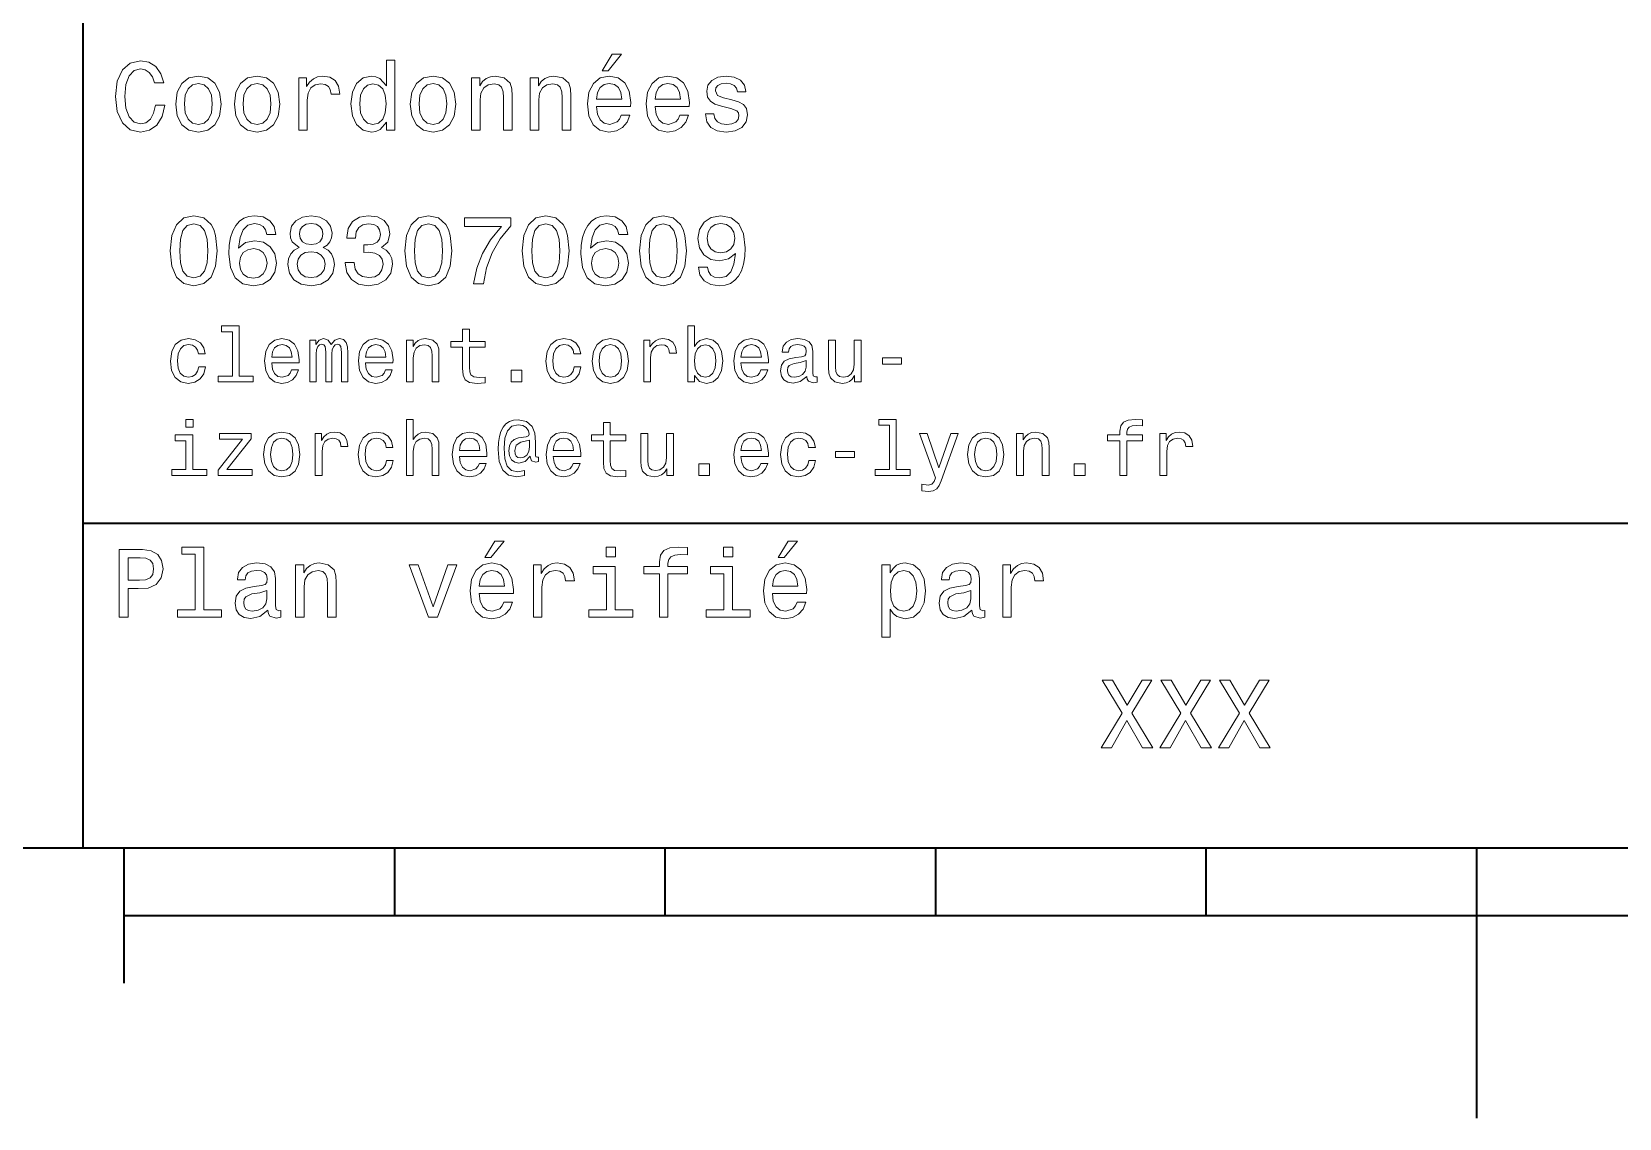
# Model space of a CAD drawing. Extents: x 0 to 297, y 0 to 210.
# Drawn here: x 95.1 to 153.8, y 0 to 40.2 of the extents above; entities that cross this region are included whole.
import ezdxf

# ---------------------------------------------------------------- set-up
doc = ezdxf.new("R2010")
doc.units = 0

msp = doc.modelspace()

# ---------------------------------------------------------------- linework, layer by layer
at = {"color": 7, "lineweight": 35}
for p, q in [((97, 10), (97, 70)), ((97, 22), (162, 22)), ((10, 10), (287, 10)), ((97, 10), (287, 10)), ((98.5, 7.5), (198.5, 7.5))]:
    msp.add_line(p, q, dxfattribs=at)
at = {"color": 7, "lineweight": 35, "ltscale": 0.125}
msp.add_line((98.5, 10), (98.5, 5), dxfattribs=at)
at = {"color": 7, "lineweight": 35, "ltscale": 0.0625}
for p, q in [((108.5, 10), (108.5, 7.5)), ((118.5, 10), (118.5, 7.5)), ((128.5, 10), (128.5, 7.5)), ((138.5, 10), (138.5, 7.5))]:
    msp.add_line(p, q, dxfattribs=at)
at = {"color": 7, "lineweight": 35, "ltscale": 0.25}
msp.add_line((148.5, 10), (148.5, 0), dxfattribs=at)
at = {"color": 7, "lineweight": 13}
for points in [[(116.184441, 38.728386), (116.396973, 38.728386), (116.897697, 39.340778), (116.54467, 39.340778)], [(99.66787, 37.460373), (99.595818, 37.15778), (99.476944, 36.941643), (99.311241, 36.808357), (99.116714, 36.765129), (98.882568, 36.829971), (98.698845, 37.024494), (98.57637, 37.341499), (98.536743, 37.780979), (98.57637, 38.216858), (98.695244, 38.537464), (98.87896, 38.731987), (99.116714, 38.80043), (99.289627, 38.764408), (99.437317, 38.663544), (99.552597, 38.501442), (99.631844, 38.278099), (99.97406, 38.278099), (99.865997, 38.620316), (99.678673, 38.879681), (99.422913, 39.041786), (99.116714, 39.099422), (98.734871, 39.009365), (98.443085, 38.757202), (98.25576, 38.342937), (98.190926, 37.780979), (98.25576, 37.219021), (98.443085, 36.804756), (98.734871, 36.548992), (99.116714, 36.462536), (99.451729, 36.530979), (99.721901, 36.721901), (99.912827, 37.035301), (100.013687, 37.460373)], [(108.201729, 36.829971), (108.201729, 36.530979), (108.51873, 36.530979), (108.51873, 39.117435), (108.20533, 39.117435), (108.20533, 38.170029), (107.963974, 38.443802), (107.816284, 38.508644), (107.646973, 38.533859), (107.340775, 38.461815), (107.103027, 38.260086), (106.948128, 37.935879), (106.894089, 37.5), (106.948128, 37.064121), (107.103027, 36.736309), (107.340775, 36.530979), (107.646973, 36.462536), (107.816284, 36.487751), (107.967575, 36.552593)], [(100.413544, 37.496399), (100.471184, 37.056915), (100.636887, 36.732708), (100.899857, 36.530979), (101.252884, 36.462536), (101.602303, 36.530979), (101.865273, 36.729107), (102.030983, 37.053314), (102.092216, 37.496399), (102.030983, 37.935879), (101.865273, 38.263687), (101.602303, 38.461815), (101.252884, 38.533859), (100.899857, 38.461815), (100.636887, 38.260086), (100.471184, 37.935879)], [(100.737755, 37.5), (100.770172, 37.824207), (100.87104, 38.058357), (101.033142, 38.20245), (101.252884, 38.25288), (101.469017, 38.20245), (101.631126, 38.061958), (101.731987, 37.824207), (101.768013, 37.5), (101.731987, 37.172188), (101.631126, 36.934437), (101.469017, 36.790344), (101.252884, 36.743515), (101.033142, 36.790344), (100.87104, 36.934437), (100.770172, 37.172188)], [(102.58213, 37.496399), (102.639771, 37.056915), (102.805473, 36.732708), (103.068443, 36.530979), (103.421471, 36.462536), (103.770897, 36.530979), (104.033859, 36.729107), (104.19957, 37.053314), (104.260803, 37.496399), (104.19957, 37.935879), (104.033859, 38.263687), (103.770897, 38.461815), (103.421471, 38.533859), (103.068443, 38.461815), (102.805473, 38.260086), (102.639771, 37.935879)], [(102.906342, 37.5), (102.938759, 37.824207), (103.039627, 38.058357), (103.201729, 38.20245), (103.421471, 38.25288), (103.637611, 38.20245), (103.799713, 38.061958), (103.900574, 37.824207), (103.9366, 37.5), (103.900574, 37.172188), (103.799713, 36.934437), (103.637611, 36.790344), (103.421471, 36.743515), (103.201729, 36.790344), (103.039627, 36.934437), (102.938759, 37.172188)], [(104.963257, 36.530979), (105.280258, 36.530979), (105.280258, 37.636887), (105.312683, 37.903458), (105.409943, 38.094379), (105.568443, 38.209652), (105.780983, 38.249279), (105.939484, 38.224064), (106.058357, 38.152016), (106.130402, 38.029537), (106.155617, 37.863831), (106.476227, 37.863831), (106.432999, 38.155621), (106.314117, 38.364552), (106.115997, 38.490635), (105.845825, 38.533859), (105.662102, 38.505043), (105.503601, 38.432995), (105.363113, 38.310516), (105.251442, 38.144814), (105.251442, 38.465416), (104.963257, 38.465416)], [(107.701012, 38.249279), (107.909943, 38.198845), (108.068443, 38.058357), (108.162102, 37.824207), (108.198128, 37.5), (108.162102, 37.172188), (108.068443, 36.938038), (107.909943, 36.793949), (107.701012, 36.747116), (107.502884, 36.793949), (107.351585, 36.938038), (107.250717, 37.175793), (107.2183, 37.5), (107.250717, 37.820606), (107.351585, 38.054756), (107.502884, 38.198845)], [(109.087898, 37.496399), (109.145531, 37.056915), (109.311241, 36.732708), (109.574203, 36.530979), (109.927231, 36.462536), (110.276657, 36.530979), (110.539627, 36.729107), (110.70533, 37.053314), (110.766571, 37.496399), (110.70533, 37.935879), (110.539627, 38.263687), (110.276657, 38.461815), (109.927231, 38.533859), (109.574203, 38.461815), (109.311241, 38.260086), (109.145531, 37.935879)], [(109.412102, 37.5), (109.444527, 37.824207), (109.545387, 38.058357), (109.707489, 38.20245), (109.927231, 38.25288), (110.143372, 38.20245), (110.305473, 38.061958), (110.406342, 37.824207), (110.44236, 37.5), (110.406342, 37.172188), (110.305473, 36.934437), (110.143372, 36.790344), (109.927231, 36.743515), (109.707489, 36.790344), (109.545387, 36.934437), (109.444527, 37.172188)], [(111.350143, 36.530979), (111.667145, 36.530979), (111.667145, 37.647694), (111.69957, 37.903458), (111.804031, 38.090778), (111.966141, 38.206051), (112.182274, 38.249279), (112.355186, 38.213257), (112.463257, 38.115993), (112.517288, 37.953888), (112.535301, 37.737751), (112.535301, 36.530979), (112.852303, 36.530979), (112.852303, 37.802593), (112.837898, 38.058357), (112.773056, 38.270893), (112.560516, 38.465416), (112.229103, 38.533859), (112.045387, 38.508644), (111.890488, 38.440201), (111.757202, 38.324928), (111.65274, 38.170029), (111.65274, 38.465416), (111.350143, 38.465416)], [(113.51873, 36.530979), (113.835732, 36.530979), (113.835732, 37.647694), (113.868156, 37.903458), (113.972626, 38.090778), (114.134727, 38.206051), (114.350861, 38.249279), (114.523773, 38.213257), (114.631844, 38.115993), (114.685883, 37.953888), (114.703888, 37.737751), (114.703888, 36.530979), (115.020889, 36.530979), (115.020889, 37.802593), (115.006485, 38.058357), (114.941643, 38.270893), (114.729111, 38.465416), (114.39769, 38.533859), (114.213974, 38.508644), (114.059082, 38.440201), (113.925789, 38.324928), (113.821327, 38.170029), (113.821327, 38.465416), (113.51873, 38.465416)], [(115.964699, 37.406338), (117.232712, 37.406338), (117.236313, 37.554035), (117.178673, 37.9683), (117.020172, 38.278099), (116.768013, 38.465416), (116.432999, 38.533859), (116.105186, 38.461815), (115.853027, 38.260086), (115.690918, 37.932278), (115.633286, 37.5), (115.687317, 37.056915), (115.849426, 36.732708), (116.097984, 36.530979), (116.422188, 36.462536), (116.703171, 36.509365), (116.933716, 36.631844), (117.103027, 36.826366), (117.200287, 37.085735), (116.886887, 37.085735), (116.822044, 36.941643), (116.728386, 36.833572), (116.461815, 36.747116), (116.256485, 36.786743), (116.101585, 36.912823), (116.000717, 37.118156), (115.964699, 37.395531)], [(115.964699, 37.672909), (116.004318, 37.921471), (116.101585, 38.105186), (116.249283, 38.216858), (116.443802, 38.256485), (116.634727, 38.216858), (116.782425, 38.105186), (116.872482, 37.921471), (116.9049, 37.672909)], [(118.133286, 37.406338), (119.401299, 37.406338), (119.4049, 37.554035), (119.34726, 37.9683), (119.188766, 38.278099), (118.9366, 38.465416), (118.601585, 38.533859), (118.273773, 38.461815), (118.021614, 38.260086), (117.859512, 37.932278), (117.801872, 37.5), (117.855911, 37.056915), (118.018013, 36.732708), (118.266571, 36.530979), (118.590775, 36.462536), (118.871758, 36.509365), (119.10231, 36.631844), (119.271614, 36.826366), (119.368881, 37.085735), (119.055481, 37.085735), (118.990631, 36.941643), (118.896973, 36.833572), (118.630402, 36.747116), (118.425072, 36.786743), (118.270172, 36.912823), (118.169312, 37.118156), (118.133286, 37.395531)], [(118.133286, 37.672909), (118.172913, 37.921471), (118.270172, 38.105186), (118.41787, 38.216858), (118.612396, 38.256485), (118.803314, 38.216858), (118.951012, 38.105186), (119.041069, 37.921471), (119.073486, 37.672909)], [(120.971901, 37.658501), (120.66571, 37.730545), (120.438766, 37.8134), (120.363113, 37.982708), (120.384727, 38.101585), (120.460373, 38.188038), (120.582855, 38.242073), (120.759369, 38.263687), (120.92868, 38.242073), (121.061966, 38.177231), (121.148415, 38.079971), (121.184441, 37.950287), (121.49424, 37.950287), (121.49424, 37.957493), (121.440201, 38.191643), (121.292511, 38.375359), (121.061966, 38.490635), (120.759369, 38.533859), (120.453171, 38.490635), (120.229828, 38.371758), (120.08934, 38.195244), (120.046112, 37.971901), (120.078529, 37.755764), (120.179398, 37.604465), (120.3451, 37.496399), (120.586456, 37.42075), (120.939484, 37.334293), (121.155624, 37.244236), (121.213257, 37.172188), (121.234871, 37.064121), (121.202454, 36.930836), (121.115997, 36.829971), (120.97551, 36.765129), (120.788185, 36.743515), (120.590057, 36.765129), (120.445969, 36.840778), (120.348709, 36.963257), (120.309082, 37.132565), (120.002884, 37.132565), (120.053314, 36.844379), (120.201012, 36.635445), (120.435158, 36.509365), (120.759369, 36.462536), (121.097984, 36.509365), (121.346542, 36.635445), (121.497841, 36.837173), (121.551872, 37.100143), (121.512253, 37.327087), (121.400574, 37.481987), (121.216858, 37.582851)], [(100.216141, 32.071323), (100.270172, 31.505762), (100.439484, 31.102304), (100.709656, 30.857347), (101.084297, 30.778097), (101.45533, 30.857347), (101.725502, 31.102304), (101.891212, 31.505762), (101.948845, 32.071323), (101.891212, 32.633286), (101.822769, 32.856628), (101.725502, 33.040344), (101.45533, 33.285301), (101.084297, 33.368156), (100.709656, 33.285301), (100.439484, 33.036743), (100.270172, 32.633286)], [(100.561958, 32.071323), (100.590775, 32.507202), (100.680832, 32.820606), (100.842941, 33.004322), (101.084297, 33.069164), (101.322044, 33.004322), (101.484146, 32.820606), (101.574211, 32.507202), (101.603027, 32.071323), (101.574211, 31.631844), (101.484146, 31.318443), (101.322044, 31.134726), (101.084297, 31.073486), (100.842941, 31.134726), (100.680832, 31.318443), (100.590775, 31.631844)], [(104.117432, 32.676514), (104.048988, 32.9683), (103.890488, 33.184437), (103.645531, 33.321323), (103.328529, 33.368156), (103.115997, 33.342937), (102.932274, 33.274494), (102.770172, 33.162823), (102.633286, 33.004322), (102.525215, 32.806194), (102.445969, 32.564842), (102.395531, 32.280258), (102.381126, 31.959654), (102.438759, 31.448126), (102.615273, 31.077089), (102.899857, 30.853746), (103.288902, 30.778097), (103.638329, 30.842939), (103.9049, 31.012247), (104.077812, 31.278818), (104.139046, 31.617435), (104.077812, 31.959654), (103.912102, 32.222622), (103.656342, 32.388329), (103.33934, 32.445965), (102.997116, 32.37392), (102.741356, 32.168587), (102.795387, 32.564842), (102.91066, 32.849422), (103.087173, 33.01873), (103.33213, 33.076366), (103.512245, 33.04755), (103.649132, 32.971901), (103.739197, 32.845821), (103.786026, 32.676514)], [(104.974785, 32.197407), (104.791069, 32.096542), (104.664986, 31.956051), (104.585732, 31.779539), (104.560516, 31.567001), (104.618156, 31.246397), (104.783859, 30.997837), (105.054031, 30.839336), (105.421471, 30.778097), (105.785301, 30.839336), (106.055473, 30.997837), (106.221184, 31.246397), (106.282417, 31.567001), (106.253601, 31.779539), (106.177956, 31.956051), (106.048271, 32.096542), (105.868156, 32.197407), (106.012245, 32.283859), (106.113113, 32.402737), (106.174355, 32.546829), (106.195969, 32.723343), (106.138329, 32.979107), (105.98703, 33.184437), (105.742073, 33.317722), (105.421471, 33.368156), (105.09726, 33.317722), (104.852303, 33.184437), (104.697403, 32.979107), (104.643372, 32.723343), (104.661385, 32.546829), (104.722626, 32.402737)], [(104.985588, 32.694523), (105.014412, 32.853024), (105.100861, 32.975502), (105.237755, 33.051151), (105.421471, 33.079971), (105.601585, 33.051151), (105.738472, 32.975502), (105.824928, 32.853024), (105.857346, 32.694523), (105.824928, 32.532421), (105.738472, 32.406338), (105.601585, 32.323486), (105.421471, 32.298271), (105.237755, 32.327087), (105.100861, 32.406338), (105.014412, 32.532421)], [(106.682274, 31.635447), (106.682274, 31.610229), (106.739914, 31.264408), (106.909225, 31.005043), (107.175797, 30.839336), (107.528816, 30.778097), (107.903458, 30.839336), (108.184441, 30.997837), (108.364555, 31.25), (108.429398, 31.574207), (108.400574, 31.786743), (108.321327, 31.959654), (108.191643, 32.092937), (108.01873, 32.190201), (108.252884, 32.384727), (108.335739, 32.694523), (108.2817, 32.975502), (108.126801, 33.188038), (107.874641, 33.321323), (107.528816, 33.368156), (107.204613, 33.310516), (106.956055, 33.152016), (106.793945, 32.899857), (106.739914, 32.564842), (106.739914, 32.539623), (107.060516, 32.539623), (107.08934, 32.770172), (107.182999, 32.935879), (107.334297, 33.036743), (107.546829, 33.072765), (107.734146, 33.043949), (107.87104, 32.9683), (107.953888, 32.845821), (107.986313, 32.680115), (107.953888, 32.503601), (107.867432, 32.384727), (107.716141, 32.312679), (107.510803, 32.291065), (107.370316, 32.294666), (107.370316, 32.010086), (107.546829, 32.017292), (107.773773, 31.984869), (107.943085, 31.898415), (108.043945, 31.757925), (108.079971, 31.574207), (108.040344, 31.365273), (107.935883, 31.210375), (107.770172, 31.113111), (107.55043, 31.08069), (107.323486, 31.116714), (107.157784, 31.224783), (107.053314, 31.397694), (107.013687, 31.635447)], [(108.890488, 32.071323), (108.944527, 31.505762), (109.113831, 31.102304), (109.384003, 30.857347), (109.758644, 30.778097), (110.129684, 30.857347), (110.399857, 31.102304), (110.565559, 31.505762), (110.623199, 32.071323), (110.565559, 32.633286), (110.497116, 32.856628), (110.399857, 33.040344), (110.129684, 33.285301), (109.758644, 33.368156), (109.384003, 33.285301), (109.113831, 33.036743), (108.944527, 32.633286)], [(109.236313, 32.071323), (109.265129, 32.507202), (109.355186, 32.820606), (109.517288, 33.004322), (109.758644, 33.069164), (109.996399, 33.004322), (110.158501, 32.820606), (110.248558, 32.507202), (110.277374, 32.071323), (110.248558, 31.631844), (110.158501, 31.318443), (109.996399, 31.134726), (109.758644, 31.073486), (109.517288, 31.134726), (109.355186, 31.318443), (109.265129, 31.631844)], [(111.426514, 30.850143), (111.790344, 30.850143), (111.909225, 31.444523), (112.118156, 31.999279), (112.413544, 32.514408), (112.798988, 32.997116), (112.798988, 33.296108), (111.08429, 33.296108), (111.08429, 32.9683), (112.453171, 32.9683), (112.056915, 32.481987), (111.757927, 31.974062), (111.548988, 31.433718)], [(113.227661, 32.071323), (113.2817, 31.505762), (113.451012, 31.102304), (113.721184, 30.857347), (114.095825, 30.778097), (114.466858, 30.857347), (114.73703, 31.102304), (114.90274, 31.505762), (114.960373, 32.071323), (114.90274, 32.633286), (114.83429, 32.856628), (114.73703, 33.040344), (114.466858, 33.285301), (114.095825, 33.368156), (113.721184, 33.285301), (113.451012, 33.036743), (113.2817, 32.633286)], [(113.573486, 32.071323), (113.602303, 32.507202), (113.69236, 32.820606), (113.854469, 33.004322), (114.095825, 33.069164), (114.333572, 33.004322), (114.495674, 32.820606), (114.585732, 32.507202), (114.614555, 32.071323), (114.585732, 31.631844), (114.495674, 31.318443), (114.333572, 31.134726), (114.095825, 31.073486), (113.854469, 31.134726), (113.69236, 31.318443), (113.602303, 31.631844)], [(117.12896, 32.676514), (117.060516, 32.9683), (116.902016, 33.184437), (116.657059, 33.321323), (116.340057, 33.368156), (116.127518, 33.342937), (115.943802, 33.274494), (115.7817, 33.162823), (115.644814, 33.004322), (115.536743, 32.806194), (115.457489, 32.564842), (115.407059, 32.280258), (115.392654, 31.959654), (115.450287, 31.448126), (115.626801, 31.077089), (115.911385, 30.853746), (116.30043, 30.778097), (116.649857, 30.842939), (116.916428, 31.012247), (117.08934, 31.278818), (117.150574, 31.617435), (117.08934, 31.959654), (116.92363, 32.222622), (116.66787, 32.388329), (116.350861, 32.445965), (116.008644, 32.37392), (115.752884, 32.168587), (115.806915, 32.564842), (115.922188, 32.849422), (116.098701, 33.01873), (116.343658, 33.076366), (116.523773, 33.04755), (116.66066, 32.971901), (116.750717, 32.845821), (116.797546, 32.676514)], [(117.564842, 32.071323), (117.618874, 31.505762), (117.788185, 31.102304), (118.058357, 30.857347), (118.432999, 30.778097), (118.804031, 30.857347), (119.074203, 31.102304), (119.239914, 31.505762), (119.297546, 32.071323), (119.239914, 32.633286), (119.171471, 32.856628), (119.074203, 33.040344), (118.804031, 33.285301), (118.432999, 33.368156), (118.058357, 33.285301), (117.788185, 33.036743), (117.618874, 32.633286)], [(117.91066, 32.071323), (117.939484, 32.507202), (118.029541, 32.820606), (118.191643, 33.004322), (118.432999, 33.069164), (118.670746, 33.004322), (118.832855, 32.820606), (118.922913, 32.507202), (118.951729, 32.071323), (118.922913, 31.631844), (118.832855, 31.318443), (118.670746, 31.134726), (118.432999, 31.073486), (118.191643, 31.134726), (118.029541, 31.318443), (117.939484, 31.631844)], [(119.73703, 31.46974), (119.791069, 31.185158), (119.945969, 30.965418), (120.190926, 30.828529), (120.515129, 30.778097), (120.727669, 30.803314), (120.918587, 30.868155), (121.080688, 30.979826), (121.217583, 31.138329), (121.325653, 31.336454), (121.4049, 31.581411), (121.451729, 31.862391), (121.469742, 32.1866), (121.408501, 32.694523), (121.231987, 33.065559), (120.951012, 33.288902), (120.565567, 33.368156), (120.21254, 33.303314), (119.945969, 33.130402), (119.773056, 32.863831), (119.715424, 32.528816), (119.773056, 32.182995), (119.942368, 31.920029), (120.194527, 31.754322), (120.515129, 31.700287), (120.853745, 31.768732), (121.109512, 31.977665), (121.051872, 31.577808), (120.9366, 31.293226), (120.760086, 31.123919), (120.51873, 31.069883), (120.331413, 31.0951), (120.194527, 31.174351), (120.104469, 31.300432), (120.068443, 31.46974)], [(120.064842, 32.532421), (120.100868, 32.755764), (120.201729, 32.932278), (120.360229, 33.043949), (120.565567, 33.083572), (120.778099, 33.043949), (120.940201, 32.932278), (121.041069, 32.759365), (121.080688, 32.536022), (121.041069, 32.309078), (120.940201, 32.139771), (120.774498, 32.035301), (120.554756, 31.999279), (120.356628, 32.035301), (120.201729, 32.139771), (120.100868, 32.305473)], [(103.789627, 31.613832), (103.75, 31.386887), (103.649132, 31.213976), (103.48703, 31.098703), (103.285301, 31.062679), (103.072769, 31.098703), (102.91066, 31.210375), (102.806198, 31.383286), (102.773773, 31.610229), (102.809799, 31.833572), (102.91066, 32.00288), (103.07637, 32.11095), (103.299713, 32.150574), (103.49424, 32.11095), (103.649132, 32.006485), (103.75, 31.837175)], [(104.906342, 31.574207), (104.938759, 31.765129), (105.043228, 31.909222), (105.20533, 32.00288), (105.421471, 32.035301), (105.634003, 32.00288), (105.796112, 31.909222), (105.900574, 31.765129), (105.9366, 31.574207), (105.900574, 31.368876), (105.796112, 31.213976), (105.634003, 31.113111), (105.421471, 31.08069), (105.20533, 31.113111), (105.043228, 31.213976), (104.938759, 31.368876)], [(116.801147, 31.613832), (116.761528, 31.386887), (116.66066, 31.213976), (116.498558, 31.098703), (116.296829, 31.062679), (116.08429, 31.098703), (115.922188, 31.210375), (115.817726, 31.383286), (115.785301, 31.610229), (115.821327, 31.833572), (115.922188, 32.00288), (116.087898, 32.11095), (116.311241, 32.150574), (116.505768, 32.11095), (116.66066, 32.006485), (116.761528, 31.837175)], [(101.256485, 28.259367), (101.507202, 28.259367), (101.45533, 28.489914), (101.331413, 28.671471), (101.138329, 28.783863), (100.887611, 28.827091), (100.610954, 28.769453), (100.400574, 28.60807), (100.268013, 28.345821), (100.221901, 27.994238), (100.265129, 27.645535), (100.394814, 27.386168), (100.599426, 27.224785), (100.87896, 27.170031), (101.126801, 27.213257), (101.319885, 27.334295), (101.452446, 27.524496), (101.510086, 27.778099), (101.268013, 27.778099), (101.224785, 27.616716), (101.144089, 27.495678), (101.028816, 27.42075), (100.887611, 27.397696), (100.711815, 27.43516), (100.585014, 27.550434), (100.507202, 27.737753), (100.48127, 28.002882), (100.507202, 28.262249), (100.587898, 28.449568), (100.717583, 28.564842), (100.887611, 28.605188), (101.03746, 28.579252), (101.149857, 28.51297), (101.224785, 28.40346)], [(102.510086, 29.080692), (102.510086, 27.438042), (101.988472, 27.438042), (101.988472, 27.224785), (103.282417, 27.224785), (103.282417, 27.438042), (102.763687, 27.438042), (102.763687, 29.293949), (102.112389, 29.293949), (102.112389, 29.080692)], [(103.96254, 27.925074), (104.976944, 27.925074), (104.979828, 28.043228), (104.933716, 28.374641), (104.806915, 28.622478), (104.605186, 28.772335), (104.337173, 28.827091), (104.074928, 28.769453), (103.873199, 28.60807), (103.743515, 28.345821), (103.697403, 28), (103.740631, 27.645535), (103.870316, 27.386168), (104.069168, 27.224785), (104.328529, 27.170031), (104.553314, 27.207495), (104.737755, 27.305477), (104.873199, 27.461096), (104.951012, 27.668589), (104.700287, 27.668589), (104.648415, 27.553314), (104.573486, 27.46686), (104.360229, 27.397696), (104.195969, 27.429396), (104.072044, 27.53026), (103.991356, 27.694525), (103.96254, 27.916428)], [(105.374641, 27.224785), (105.60807, 27.224785), (105.60807, 28.259367), (105.622482, 28.414986), (105.665703, 28.527378), (105.731987, 28.59366), (105.818443, 28.619598), (105.887611, 28.596542), (105.933716, 28.538906), (105.956772, 28.440924), (105.965416, 28.311241), (105.965416, 27.224785), (106.184441, 27.224785), (106.184441, 28.259367), (106.198845, 28.412106), (106.242073, 28.524496), (106.311241, 28.59366), (106.397697, 28.619598), (106.466858, 28.596542), (106.51297, 28.538906), (106.541786, 28.311241), (106.541786, 27.224785), (106.775215, 27.224785), (106.775215, 28.293949), (106.760803, 28.515852), (106.714699, 28.685881), (106.622475, 28.789627), (106.472626, 28.827091), (106.296829, 28.769453), (106.161385, 28.602306), (106.054756, 28.766571), (105.876083, 28.827091), (105.711815, 28.769453), (105.599426, 28.60807), (105.599426, 28.772335), (105.374641, 28.772335)], [(107.432274, 27.925074), (108.446686, 27.925074), (108.44957, 28.043228), (108.403458, 28.374641), (108.276657, 28.622478), (108.074928, 28.772335), (107.806915, 28.827091), (107.54467, 28.769453), (107.342941, 28.60807), (107.213257, 28.345821), (107.167145, 28), (107.210373, 27.645535), (107.340057, 27.386168), (107.538902, 27.224785), (107.798271, 27.170031), (108.023056, 27.207495), (108.207489, 27.305477), (108.342941, 27.461096), (108.420746, 27.668589), (108.170029, 27.668589), (108.118156, 27.553314), (108.043228, 27.46686), (107.829971, 27.397696), (107.665703, 27.429396), (107.541786, 27.53026), (107.461098, 27.694525), (107.432274, 27.916428)], [(108.945244, 27.224785), (109.198845, 27.224785), (109.198845, 28.118156), (109.224785, 28.322767), (109.308357, 28.472624), (109.438042, 28.564842), (109.610954, 28.599424), (109.749283, 28.570606), (109.835739, 28.492796), (109.87896, 28.363113), (109.893372, 28.190203), (109.893372, 27.224785), (110.146973, 27.224785), (110.146973, 28.242077), (110.135445, 28.446688), (110.083572, 28.616716), (109.913544, 28.772335), (109.648415, 28.827091), (109.501442, 28.806917), (109.377518, 28.752163), (109.270889, 28.659943), (109.187317, 28.536024), (109.187317, 28.772335), (108.945244, 28.772335)], [(111.020172, 28.504324), (111.020172, 27.729107), (111.03746, 27.478388), (111.118156, 27.305477), (111.279541, 27.204613), (111.553314, 27.170031), (111.853027, 27.184439), (111.853027, 27.40346), (111.634003, 27.386168), (111.435158, 27.409224), (111.328529, 27.48127), (111.282417, 27.602306), (111.273773, 27.772335), (111.273773, 28.504324), (111.853027, 28.504324), (111.853027, 28.720463), (111.273773, 28.720463), (111.273773, 29.172913), (111.020172, 29.172913), (111.020172, 28.720463), (110.58213, 28.720463), (110.58213, 28.504324)], [(115.135445, 28.259367), (115.386169, 28.259367), (115.33429, 28.489914), (115.210373, 28.671471), (115.017288, 28.783863), (114.766571, 28.827091), (114.489914, 28.769453), (114.279541, 28.60807), (114.146973, 28.345821), (114.100861, 27.994238), (114.144089, 27.645535), (114.273773, 27.386168), (114.478386, 27.224785), (114.757927, 27.170031), (115.00576, 27.213257), (115.198845, 27.334295), (115.331413, 27.524496), (115.389046, 27.778099), (115.146973, 27.778099), (115.103745, 27.616716), (115.023056, 27.495678), (114.907776, 27.42075), (114.766571, 27.397696), (114.590775, 27.43516), (114.463974, 27.550434), (114.386169, 27.737753), (114.360229, 28.002882), (114.386169, 28.262249), (114.466858, 28.449568), (114.596542, 28.564842), (114.766571, 28.605188), (114.916428, 28.579252), (115.028816, 28.51297), (115.103745, 28.40346)], [(115.809799, 27.99712), (115.855904, 27.645535), (115.988472, 27.386168), (116.198845, 27.224785), (116.481262, 27.170031), (116.760803, 27.224785), (116.971176, 27.383286), (117.103745, 27.642653), (117.15274, 27.99712), (117.103745, 28.348703), (116.971176, 28.610952), (116.760803, 28.769453), (116.481262, 28.827091), (116.198845, 28.769453), (115.988472, 28.60807), (115.855904, 28.348703)], [(117.714691, 27.224785), (117.9683, 27.224785), (117.9683, 28.10951), (117.994232, 28.322767), (118.072044, 28.475506), (118.198845, 28.567724), (118.368874, 28.599424), (118.495674, 28.579252), (118.590775, 28.521614), (118.648415, 28.423632), (118.668587, 28.291067), (118.925072, 28.291067), (118.890488, 28.524496), (118.795387, 28.691643), (118.636887, 28.792507), (118.420746, 28.827091), (118.273773, 28.804035), (118.146973, 28.746399), (118.034576, 28.648417), (117.945244, 28.515852), (117.945244, 28.772335), (117.714691, 28.772335)], [(119.593658, 27.463978), (119.780975, 27.242075), (120.03746, 27.170031), (120.279541, 27.224785), (120.472626, 27.38905), (120.593658, 27.651299), (120.639771, 28), (120.593658, 28.348703), (120.469742, 28.60807), (120.279541, 28.769453), (120.03746, 28.827091), (119.783859, 28.752163), (119.680115, 28.659943), (119.593658, 28.536024), (119.593658, 29.293949), (119.340057, 29.293949), (119.340057, 27.224785), (119.593658, 27.224785)], [(121.311241, 27.925074), (122.325645, 27.925074), (122.328529, 28.043228), (122.282425, 28.374641), (122.155617, 28.622478), (121.953888, 28.772335), (121.685883, 28.827091), (121.42363, 28.769453), (121.221901, 28.60807), (121.092216, 28.345821), (121.046112, 28), (121.08934, 27.645535), (121.219017, 27.386168), (121.41787, 27.224785), (121.677231, 27.170031), (121.902016, 27.207495), (122.086456, 27.305477), (122.221901, 27.461096), (122.299713, 27.668589), (122.048988, 27.668589), (121.997116, 27.553314), (121.922188, 27.46686), (121.708931, 27.397696), (121.54467, 27.429396), (121.420746, 27.53026), (121.340057, 27.694525), (121.311241, 27.916428)], [(123.743515, 27.426514), (123.743515, 27.417868), (123.757927, 27.319885), (123.801155, 27.250721), (123.982712, 27.195967), (124.123917, 27.219021), (124.123917, 27.414986), (124.0634, 27.406342), (123.982712, 27.443806), (123.9683, 27.559078), (123.9683, 28.360231), (123.933716, 28.564842), (123.832855, 28.708935), (123.657059, 28.795389), (123.409225, 28.827091), (123.167145, 28.792507), (122.988472, 28.694525), (122.876083, 28.541788), (122.838615, 28.340059), (122.838615, 28.322767), (123.066284, 28.322767), (123.086456, 28.443806), (123.149857, 28.53026), (123.253601, 28.582134), (123.400574, 28.602306), (123.541786, 28.587896), (123.642654, 28.54467), (123.703171, 28.469742), (123.723343, 28.365995), (123.711815, 28.244957), (123.66571, 28.184439), (123.55043, 28.155621), (123.33429, 28.132566), (123.086456, 28.080692), (122.91066, 27.988474), (122.806915, 27.844381), (122.775215, 27.631124), (122.804031, 27.440924), (122.893372, 27.299713), (123.03746, 27.210375), (123.236313, 27.178675), (123.504318, 27.239195)], [(125.752167, 28.772335), (125.498558, 28.772335), (125.498558, 27.878963), (125.469742, 27.671471), (125.386169, 27.521614), (125.256485, 27.429396), (125.086456, 27.400578), (124.951012, 27.423632), (124.864555, 27.492796), (124.815567, 27.610952), (124.804031, 27.778099), (124.804031, 28.772335), (124.55043, 28.772335), (124.55043, 27.755045), (124.559082, 27.550434), (124.613831, 27.380404), (124.780983, 27.224785), (125.048996, 27.170031), (125.193085, 27.190203), (125.317001, 27.242075), (125.42363, 27.331413), (125.510086, 27.461096), (125.510086, 27.224785), (125.752167, 27.224785)], [(103.96254, 28.138329), (103.99424, 28.337177), (104.072044, 28.48415), (104.190201, 28.573488), (104.345825, 28.605188), (104.498558, 28.573488), (104.616714, 28.48415), (104.688759, 28.337177), (104.714699, 28.138329)], [(107.432274, 28.138329), (107.463974, 28.337177), (107.541786, 28.48415), (107.659943, 28.573488), (107.815559, 28.605188), (107.9683, 28.573488), (108.086456, 28.48415), (108.158501, 28.337177), (108.184441, 28.138329)], [(116.06916, 28), (116.0951, 28.259367), (116.175789, 28.446688), (116.305473, 28.56196), (116.481262, 28.602306), (116.654175, 28.56196), (116.783859, 28.449568), (116.864548, 28.259367), (116.893372, 28), (116.864548, 27.737753), (116.783859, 27.547552), (116.654175, 27.432278), (116.481262, 27.394814), (116.305473, 27.432278), (116.175789, 27.547552), (116.0951, 27.737753)], [(120.380402, 28), (120.351585, 27.740635), (120.273773, 27.550434), (120.149857, 27.43516), (119.994232, 27.397696), (119.824203, 27.43516), (119.700287, 27.550434), (119.622475, 27.737753), (119.596542, 28), (119.622475, 28.259367), (119.700287, 28.446688), (119.824203, 28.559078), (119.994232, 28.599424), (120.149857, 28.559078), (120.273773, 28.443806), (120.351585, 28.256485)], [(121.311241, 28.138329), (121.342941, 28.337177), (121.420746, 28.48415), (121.538902, 28.573488), (121.694527, 28.605188), (121.84726, 28.573488), (121.965416, 28.48415), (122.03746, 28.337177), (122.0634, 28.138329)], [(112.812683, 27.224785), (113.210373, 27.224785), (113.210373, 27.654181), (112.812683, 27.654181)], [(123.714699, 27.766571), (123.680115, 27.616716), (123.587898, 27.501442), (123.44957, 27.426514), (123.279541, 27.400578), (123.170029, 27.414986), (123.092216, 27.461096), (123.043228, 27.541788), (123.028816, 27.654181), (123.040344, 27.755045), (123.086456, 27.827091), (123.270889, 27.907782), (123.504318, 27.942364), (123.714699, 28.011528)], [(126.541786, 27.884727), (127.239197, 27.884727), (127.239197, 28.112392), (126.541786, 28.112392)], [(101.054756, 25.838617), (100.786743, 25.838617), (100.786743, 25.550432), (101.054756, 25.550432)], [(108.945244, 23.769453), (109.198845, 23.769453), (109.198845, 24.662825), (109.224785, 24.867435), (109.308357, 25.017292), (109.438042, 25.10951), (109.610954, 25.144093), (109.749283, 25.115274), (109.835739, 25.037464), (109.87896, 24.907782), (109.893372, 24.734871), (109.893372, 23.769453), (110.146973, 23.769453), (110.146973, 24.786743), (110.135445, 24.991356), (110.083572, 25.161385), (109.913544, 25.317003), (109.648415, 25.371758), (109.504326, 25.351585), (109.380402, 25.296831), (109.276657, 25.210375), (109.198845, 25.09222), (109.198845, 25.838617), (108.945244, 25.838617)], [(113.829971, 24.279539), (113.829971, 24.446686), (113.783859, 24.438042), (113.729103, 24.458214), (113.711815, 24.518732), (113.711815, 24.991356), (113.688759, 25.325649), (113.596542, 25.573488), (113.380402, 25.757925), (113.077812, 25.824207), (112.902016, 25.806917), (112.752159, 25.755043), (112.622475, 25.668589), (112.51873, 25.54755), (112.438042, 25.394814), (112.380402, 25.207493), (112.345818, 24.98271), (112.33429, 24.729107), (112.374641, 24.282421), (112.504318, 23.965418), (112.720459, 23.775217), (113.028816, 23.714699), (113.311241, 23.760807), (113.311241, 23.95101), (113.0634, 23.9049), (112.824203, 23.953892), (112.665703, 24.112392), (112.579254, 24.380404), (112.553314, 24.769453), (112.58213, 25.149857), (112.680115, 25.42075), (112.838615, 25.585014), (113.06916, 25.639771), (113.244957, 25.60807), (113.374641, 25.533142), (113.45533, 25.42075), (113.484146, 25.291067), (113.452446, 25.227667), (113.365997, 25.198849), (113.083572, 25.155621), (112.927956, 25.09222), (112.815559, 24.994236), (112.749283, 24.858789), (112.729103, 24.680117), (112.755043, 24.487032), (112.827087, 24.342939), (112.945244, 24.253603), (113.100861, 24.224785), (113.328529, 24.285303), (113.521614, 24.475506), (113.521614, 24.458214), (113.567719, 24.305475), (113.726227, 24.259367)], [(126.798271, 25.62536), (126.798271, 23.98271), (126.276657, 23.98271), (126.276657, 23.769453), (127.570602, 23.769453), (127.570602, 23.98271), (127.051872, 23.98271), (127.051872, 25.838617), (126.400574, 25.838617), (126.400574, 25.62536)], [(135.319885, 25.048992), (135.319885, 23.769453), (135.573486, 23.769453), (135.573486, 25.048992), (136.149857, 25.048992), (136.149857, 25.265131), (135.573486, 25.265131), (135.573486, 25.360231), (135.593658, 25.475506), (135.659943, 25.553314), (135.772339, 25.599424), (135.933716, 25.616714), (136.149857, 25.605188), (136.149857, 25.824207), (135.876083, 25.838617), (135.62825, 25.812681), (135.455338, 25.734871), (135.351593, 25.599424), (135.319885, 25.406342), (135.319885, 25.265131), (134.855911, 25.265131), (134.855911, 25.048992)], [(101.046112, 23.98271), (101.046112, 25.265131), (100.394814, 25.265131), (100.394814, 25.048992), (100.792511, 25.048992), (100.792511, 23.98271), (100.273773, 23.98271), (100.273773, 23.769453), (101.570602, 23.769453), (101.570602, 23.98271)], [(102.887611, 25.103746), (101.985588, 23.962536), (101.985588, 23.769453), (103.239197, 23.769453), (103.239197, 23.98271), (102.305473, 23.98271), (103.198845, 25.121038), (103.198845, 25.317003), (102.028816, 25.317003), (102.028816, 25.103746)], [(103.665703, 24.541788), (103.711815, 24.190203), (103.844383, 23.930836), (104.054756, 23.769453), (104.337173, 23.714699), (104.616714, 23.769453), (104.827087, 23.927954), (104.959656, 24.187321), (105.008644, 24.541788), (104.959656, 24.893372), (104.827087, 25.155621), (104.616714, 25.314121), (104.337173, 25.371758), (104.054756, 25.314121), (103.844383, 25.152739), (103.711815, 24.893372)], [(105.570602, 23.769453), (105.824203, 23.769453), (105.824203, 24.654179), (105.850143, 24.867435), (105.927956, 25.020174), (106.054756, 25.112392), (106.224785, 25.144093), (106.351585, 25.12392), (106.446686, 25.066282), (106.504326, 24.9683), (106.524498, 24.835735), (106.780983, 24.835735), (106.746399, 25.069164), (106.651299, 25.236311), (106.492798, 25.337177), (106.276657, 25.371758), (106.129684, 25.348703), (106.002884, 25.291067), (105.890488, 25.193085), (105.801155, 25.06052), (105.801155, 25.317003), (105.570602, 25.317003)], [(108.195969, 24.804035), (108.446686, 24.804035), (108.394814, 25.034582), (108.270889, 25.216139), (108.077812, 25.328531), (107.827087, 25.371758), (107.55043, 25.314121), (107.340057, 25.152739), (107.207489, 24.890491), (107.161385, 24.538906), (107.204613, 24.190203), (107.334297, 23.930836), (107.538902, 23.769453), (107.818443, 23.714699), (108.066284, 23.757925), (108.259369, 23.878963), (108.39193, 24.069164), (108.44957, 24.322767), (108.207489, 24.322767), (108.164261, 24.161385), (108.083572, 24.040346), (107.9683, 23.965418), (107.827087, 23.942364), (107.651299, 23.979828), (107.524498, 24.095102), (107.446686, 24.282421), (107.420746, 24.54755), (107.446686, 24.806917), (107.527374, 24.994236), (107.657059, 25.10951), (107.827087, 25.149857), (107.976944, 25.12392), (108.08934, 25.057638), (108.164261, 24.948128)], [(110.902016, 24.469742), (111.916428, 24.469742), (111.919312, 24.587896), (111.873199, 24.91931), (111.746399, 25.167147), (111.54467, 25.317003), (111.276657, 25.371758), (111.014412, 25.314121), (110.812683, 25.152739), (110.682999, 24.890491), (110.636887, 24.54467), (110.680115, 24.190203), (110.809799, 23.930836), (111.008644, 23.769453), (111.268013, 23.714699), (111.492798, 23.752163), (111.677231, 23.850145), (111.812683, 24.005764), (111.890488, 24.213257), (111.639771, 24.213257), (111.587898, 24.097982), (111.51297, 24.011528), (111.299713, 23.942364), (111.135445, 23.974064), (111.011528, 24.074928), (110.930832, 24.239193), (110.902016, 24.461096)], [(114.371758, 24.469742), (115.386169, 24.469742), (115.389046, 24.587896), (115.342941, 24.91931), (115.216141, 25.167147), (115.014404, 25.317003), (114.746399, 25.371758), (114.484146, 25.314121), (114.282417, 25.152739), (114.15274, 24.890491), (114.106628, 24.54467), (114.149857, 24.190203), (114.279541, 23.930836), (114.478386, 23.769453), (114.737747, 23.714699), (114.962532, 23.752163), (115.146973, 23.850145), (115.282417, 24.005764), (115.360229, 24.213257), (115.109512, 24.213257), (115.057632, 24.097982), (114.982712, 24.011528), (114.769455, 23.942364), (114.605186, 23.974064), (114.48127, 24.074928), (114.400574, 24.239193), (114.371758, 24.461096)], [(116.224785, 25.048992), (116.224785, 24.273775), (116.242073, 24.023056), (116.322769, 23.850145), (116.484146, 23.749281), (116.757919, 23.714699), (117.057632, 23.729107), (117.057632, 23.948128), (116.838615, 23.930836), (116.639771, 23.953892), (116.533142, 24.025938), (116.48703, 24.146975), (116.478386, 24.317003), (116.478386, 25.048992), (117.057632, 25.048992), (117.057632, 25.265131), (116.478386, 25.265131), (116.478386, 25.717579), (116.224785, 25.717579), (116.224785, 25.265131), (115.786743, 25.265131), (115.786743, 25.048992)], [(118.812683, 25.317003), (118.559074, 25.317003), (118.559074, 24.423632), (118.530258, 24.216139), (118.446686, 24.066282), (118.317001, 23.974064), (118.146973, 23.945246), (118.011528, 23.9683), (117.925072, 24.037464), (117.876083, 24.155621), (117.864548, 24.322767), (117.864548, 25.317003), (117.610947, 25.317003), (117.610947, 24.299713), (117.619598, 24.095102), (117.674347, 23.925072), (117.841499, 23.769453), (118.109512, 23.714699), (118.253601, 23.734871), (118.377518, 23.786743), (118.484146, 23.876081), (118.570602, 24.005764), (118.570602, 23.769453), (118.812683, 23.769453)], [(121.311241, 24.469742), (122.325645, 24.469742), (122.328529, 24.587896), (122.282425, 24.91931), (122.155617, 25.167147), (121.953888, 25.317003), (121.685883, 25.371758), (121.42363, 25.314121), (121.221901, 25.152739), (121.092216, 24.890491), (121.046112, 24.54467), (121.08934, 24.190203), (121.219017, 23.930836), (121.41787, 23.769453), (121.677231, 23.714699), (121.902016, 23.752163), (122.086456, 23.850145), (122.221901, 24.005764), (122.299713, 24.213257), (122.048988, 24.213257), (121.997116, 24.097982), (121.922188, 24.011528), (121.708931, 23.942364), (121.54467, 23.974064), (121.420746, 24.074928), (121.340057, 24.239193), (121.311241, 24.461096)], [(123.809799, 24.804035), (124.060516, 24.804035), (124.008644, 25.034582), (123.884727, 25.216139), (123.691643, 25.328531), (123.440918, 25.371758), (123.164261, 25.314121), (122.953888, 25.152739), (122.821327, 24.890491), (122.775215, 24.538906), (122.818443, 24.190203), (122.948128, 23.930836), (123.15274, 23.769453), (123.432274, 23.714699), (123.680115, 23.757925), (123.873199, 23.878963), (124.005768, 24.069164), (124.0634, 24.322767), (123.821327, 24.322767), (123.778099, 24.161385), (123.697403, 24.040346), (123.58213, 23.965418), (123.440918, 23.942364), (123.265129, 23.979828), (123.138329, 24.095102), (123.060516, 24.282421), (123.034584, 24.54755), (123.060516, 24.806917), (123.141212, 24.994236), (123.270889, 25.10951), (123.440918, 25.149857), (123.590775, 25.12392), (123.703171, 25.057638), (123.778099, 24.948128)], [(129.069168, 25.317003), (128.625366, 24.043228), (128.190201, 25.317003), (127.913544, 25.317003), (128.501434, 23.682999), (128.44957, 23.538906), (128.368881, 23.440924), (128.233429, 23.409222), (128, 23.438042), (128, 23.193085), (128.244965, 23.170029), (128.420746, 23.193085), (128.544678, 23.265131), (128.634003, 23.38905), (128.711823, 23.570606), (129.340057, 25.317003)], [(129.688766, 24.541788), (129.734879, 24.190203), (129.867432, 23.930836), (130.07782, 23.769453), (130.360229, 23.714699), (130.639771, 23.769453), (130.850143, 23.927954), (130.982712, 24.187321), (131.031708, 24.541788), (130.982712, 24.893372), (130.850143, 25.155621), (130.639771, 25.314121), (130.360229, 25.371758), (130.07782, 25.314121), (129.867432, 25.152739), (129.734879, 24.893372)], [(131.498566, 23.769453), (131.752167, 23.769453), (131.752167, 24.662825), (131.778107, 24.867435), (131.861679, 25.017292), (131.991364, 25.10951), (132.164276, 25.144093), (132.302597, 25.115274), (132.389053, 25.037464), (132.432281, 24.907782), (132.446686, 24.734871), (132.446686, 23.769453), (132.700287, 23.769453), (132.700287, 24.786743), (132.688766, 24.991356), (132.636887, 25.161385), (132.466858, 25.317003), (132.201736, 25.371758), (132.054764, 25.351585), (131.930847, 25.296831), (131.824219, 25.204611), (131.740631, 25.080692), (131.740631, 25.317003), (131.498566, 25.317003)], [(136.798279, 23.769453), (137.05188, 23.769453), (137.05188, 24.654179), (137.07782, 24.867435), (137.155624, 25.020174), (137.282425, 25.112392), (137.452454, 25.144093), (137.579254, 25.12392), (137.674347, 25.066282), (137.731995, 24.9683), (137.752167, 24.835735), (138.008652, 24.835735), (137.97406, 25.069164), (137.878967, 25.236311), (137.720459, 25.337177), (137.504333, 25.371758), (137.357361, 25.348703), (137.23056, 25.291067), (137.118164, 25.193085), (137.028824, 25.06052), (137.028824, 25.317003), (136.798279, 25.317003)], [(103.925072, 24.54467), (103.951012, 24.804035), (104.0317, 24.991356), (104.161385, 25.106628), (104.337173, 25.146975), (104.510086, 25.106628), (104.639771, 24.994236), (104.720459, 24.804035), (104.749283, 24.54467), (104.720459, 24.282421), (104.639771, 24.09222), (104.510086, 23.976946), (104.337173, 23.939482), (104.161385, 23.976946), (104.0317, 24.09222), (103.951012, 24.282421)], [(110.902016, 24.682999), (110.933716, 24.881845), (111.011528, 25.028818), (111.129684, 25.118156), (111.285301, 25.149857), (111.438042, 25.118156), (111.556198, 25.028818), (111.628242, 24.881845), (111.654175, 24.682999)], [(113.495674, 24.824207), (113.466858, 24.645535), (113.394814, 24.518732), (113.285301, 24.440924), (113.155617, 24.417868), (113.066284, 24.432278), (113.002884, 24.48415), (112.96254, 24.570606), (112.951004, 24.691643), (113, 24.890491), (113.167145, 24.994236), (113.495674, 25.074928)], [(114.371758, 24.682999), (114.403458, 24.881845), (114.48127, 25.028818), (114.599426, 25.118156), (114.755043, 25.149857), (114.907776, 25.118156), (115.025932, 25.028818), (115.097984, 24.881845), (115.123917, 24.682999)], [(121.311241, 24.682999), (121.342941, 24.881845), (121.420746, 25.028818), (121.538902, 25.118156), (121.694527, 25.149857), (121.84726, 25.118156), (121.965416, 25.028818), (122.03746, 24.881845), (122.0634, 24.682999)], [(124.806915, 24.429396), (125.504326, 24.429396), (125.504326, 24.657061), (124.806915, 24.657061)], [(129.948135, 24.54467), (129.97406, 24.804035), (130.054764, 24.991356), (130.184448, 25.106628), (130.360229, 25.146975), (130.533142, 25.106628), (130.662827, 24.994236), (130.743515, 24.804035), (130.772339, 24.54467), (130.743515, 24.282421), (130.662827, 24.09222), (130.533142, 23.976946), (130.360229, 23.939482), (130.184448, 23.976946), (130.054764, 24.09222), (129.97406, 24.282421)], [(119.752159, 23.769453), (120.149857, 23.769453), (120.149857, 24.198849), (119.752159, 24.198849)], [(133.631134, 23.769453), (134.028824, 23.769453), (134.028824, 24.198849), (133.631134, 24.198849)], [(111.84726, 20.728386), (112.059799, 20.728386), (112.560516, 21.340778), (112.207489, 21.340778)], [(122.690201, 20.728386), (122.90274, 20.728386), (123.403458, 21.340778), (123.05043, 21.340778)], [(98.324211, 18.530979), (98.655617, 18.530979), (98.655617, 19.586454), (99.023056, 19.586454), (99.394089, 19.604465), (99.689484, 19.730547), (99.880402, 19.975504), (99.945244, 20.310518), (99.894814, 20.620316), (99.750717, 20.847261), (99.51297, 20.98415), (99.188759, 21.030979), (98.324211, 21.030979)], [(99.098701, 20.724783), (99.314842, 20.703169), (99.473343, 20.634726), (99.567001, 20.508644), (99.599426, 20.310518), (99.5634, 20.101583), (99.466141, 19.975504), (99.30043, 19.910662), (99.073486, 19.892651), (98.655617, 19.892651), (98.655617, 20.724783)], [(101.137611, 20.850864), (101.137611, 18.79755), (100.485588, 18.79755), (100.485588, 18.530979), (102.103027, 18.530979), (102.103027, 18.79755), (101.454613, 18.79755), (101.454613, 21.117435), (100.640488, 21.117435), (100.640488, 20.850864)], [(116.667145, 21.117435), (116.33213, 21.117435), (116.33213, 20.757204), (116.667145, 20.757204)], [(118.295387, 20.130404), (118.295387, 18.530979), (118.612396, 18.530979), (118.612396, 20.130404), (119.332855, 20.130404), (119.332855, 20.400576), (118.612396, 20.400576), (118.612396, 20.519451), (118.637611, 20.663544), (118.720459, 20.760807), (118.860954, 20.818443), (119.062683, 20.840057), (119.332855, 20.825647), (119.332855, 21.099422), (118.990631, 21.117435), (118.680832, 21.085014), (118.464699, 20.987751), (118.335014, 20.818443), (118.295387, 20.577089), (118.295387, 20.400576), (117.715424, 20.400576), (117.715424, 20.130404)], [(121.004326, 21.117435), (120.669312, 21.117435), (120.669312, 20.757204), (121.004326, 20.757204)], [(103.824928, 18.78314), (103.824928, 18.772333), (103.842941, 18.649855), (103.896973, 18.5634), (104.123917, 18.494957), (104.30043, 18.523775), (104.30043, 18.768732), (104.224785, 18.757925), (104.123917, 18.804754), (104.105911, 18.948847), (104.105911, 19.950287), (104.062683, 20.206051), (103.9366, 20.386166), (103.716858, 20.494236), (103.407059, 20.533861), (103.104469, 20.490633), (102.881126, 20.368155), (102.740631, 20.177233), (102.693802, 19.925072), (102.693802, 19.903458), (102.978386, 19.903458), (103.003601, 20.054754), (103.082855, 20.162823), (103.21254, 20.227665), (103.396255, 20.252882), (103.572769, 20.234869), (103.698845, 20.180836), (103.774498, 20.087175), (103.799713, 19.957493), (103.785301, 19.806194), (103.727669, 19.730547), (103.583572, 19.694523), (103.3134, 19.665705), (103.003601, 19.600864), (102.783859, 19.48559), (102.654175, 19.305475), (102.614555, 19.038904), (102.650574, 18.801151), (102.762245, 18.62464), (102.94236, 18.512968), (103.190926, 18.473343), (103.52594, 18.54899)], [(104.844383, 18.530979), (105.161385, 18.530979), (105.161385, 19.647694), (105.193802, 19.903458), (105.298271, 20.090778), (105.460373, 20.206051), (105.676514, 20.249279), (105.849426, 20.213255), (105.957497, 20.115993), (106.011528, 19.95389), (106.029541, 19.737751), (106.029541, 18.530979), (106.346542, 18.530979), (106.346542, 19.802593), (106.33213, 20.058357), (106.267288, 20.270893), (106.054756, 20.465418), (105.723343, 20.533861), (105.539627, 20.508644), (105.384727, 20.440201), (105.251442, 20.324926), (105.146973, 20.170029), (105.146973, 20.465418), (104.844383, 20.465418)], [(109.761528, 18.530979), (110.096542, 18.530979), (110.802597, 20.465418), (110.474785, 20.465418), (109.930832, 18.905619), (109.376083, 20.465418), (109.04467, 20.465418)], [(111.627518, 19.40634), (112.895531, 19.40634), (112.899132, 19.554033), (112.841499, 19.9683), (112.682999, 20.278097), (112.430832, 20.465418), (112.095825, 20.533861), (111.768013, 20.461815), (111.515854, 20.260086), (111.353745, 19.932276), (111.296112, 19.5), (111.350143, 19.056915), (111.512245, 18.732708), (111.760803, 18.530979), (112.085014, 18.462536), (112.365997, 18.509365), (112.596542, 18.631844), (112.765854, 18.826368), (112.863113, 19.085733), (112.549713, 19.085733), (112.484871, 18.941643), (112.391212, 18.833572), (112.124641, 18.747118), (111.919312, 18.786743), (111.764412, 18.912823), (111.663544, 19.118155), (111.627518, 19.395533)], [(111.627518, 19.672911), (111.667145, 19.921469), (111.764412, 20.105186), (111.912102, 20.216858), (112.106628, 20.256483), (112.297546, 20.216858), (112.445244, 20.105186), (112.535301, 19.921469), (112.567726, 19.672911)], [(113.637604, 18.530979), (113.954613, 18.530979), (113.954613, 19.636887), (113.98703, 19.903458), (114.08429, 20.094379), (114.242798, 20.209654), (114.45533, 20.249279), (114.613831, 20.224062), (114.732712, 20.152016), (114.804756, 20.029537), (114.829971, 19.863832), (115.150574, 19.863832), (115.107346, 20.155619), (114.988472, 20.364553), (114.790344, 20.490633), (114.520172, 20.533861), (114.336456, 20.505043), (114.177956, 20.432997), (114.03746, 20.310518), (113.925789, 20.144812), (113.925789, 20.465418), (113.637604, 20.465418)], [(116.656342, 18.79755), (116.656342, 20.400576), (115.842216, 20.400576), (115.842216, 20.130404), (116.33934, 20.130404), (116.33934, 18.79755), (115.690918, 18.79755), (115.690918, 18.530979), (117.311958, 18.530979), (117.311958, 18.79755)], [(120.993515, 18.79755), (120.993515, 20.400576), (120.179398, 20.400576), (120.179398, 20.130404), (120.676514, 20.130404), (120.676514, 18.79755), (120.028099, 18.79755), (120.028099, 18.530979), (121.649139, 18.530979), (121.649139, 18.79755)], [(122.470459, 19.40634), (123.73848, 19.40634), (123.742081, 19.554033), (123.684441, 19.9683), (123.52594, 20.278097), (123.273773, 20.465418), (122.938766, 20.533861), (122.610954, 20.461815), (122.358795, 20.260086), (122.196686, 19.932276), (122.139053, 19.5), (122.193085, 19.056915), (122.355194, 18.732708), (122.603745, 18.530979), (122.927956, 18.462536), (123.208939, 18.509365), (123.439484, 18.631844), (123.608795, 18.826368), (123.706055, 19.085733), (123.392654, 19.085733), (123.327812, 18.941643), (123.234154, 18.833572), (122.967583, 18.747118), (122.762253, 18.786743), (122.607353, 18.912823), (122.506485, 19.118155), (122.470459, 19.395533)], [(122.470459, 19.672911), (122.510086, 19.921469), (122.607353, 20.105186), (122.755043, 20.216858), (122.94957, 20.256483), (123.140488, 20.216858), (123.288185, 20.105186), (123.378242, 19.921469), (123.410667, 19.672911)], [(126.829254, 20.166426), (126.829254, 20.465418), (126.512253, 20.465418), (126.512253, 17.7817), (126.829254, 17.7817), (126.829254, 18.826368), (126.940926, 18.657061), (127.067009, 18.545389), (127.38401, 18.462536), (127.6866, 18.530979), (127.924355, 18.736311), (128.079254, 19.060518), (128.136887, 19.5), (128.079254, 19.935879), (127.924355, 20.260086), (127.6866, 20.461815), (127.38401, 20.533861), (127.211098, 20.512247), (127.0634, 20.443804), (126.937325, 20.328529)], [(127.329971, 18.747118), (127.117439, 18.793947), (126.96254, 18.93804), (126.86528, 19.17219), (126.832855, 19.5), (126.86528, 19.824207), (126.96254, 20.058357), (127.117439, 20.198847), (127.329971, 20.249279), (127.524498, 20.198847), (127.679398, 20.054754), (127.776657, 19.820604), (127.812683, 19.5), (127.776657, 19.175793), (127.679398, 18.93804), (127.524498, 18.793947)], [(129.847992, 18.78314), (129.847992, 18.772333), (129.865997, 18.649855), (129.920029, 18.5634), (130.146973, 18.494957), (130.323486, 18.523775), (130.323486, 18.768732), (130.247849, 18.757925), (130.146973, 18.804754), (130.128967, 18.948847), (130.128967, 19.950287), (130.085739, 20.206051), (129.959656, 20.386166), (129.739914, 20.494236), (129.430115, 20.533861), (129.127533, 20.490633), (128.904175, 20.368155), (128.763687, 20.177233), (128.716858, 19.925072), (128.716858, 19.903458), (129.00145, 19.903458), (129.026657, 20.054754), (129.105911, 20.162823), (129.235596, 20.227665), (129.419312, 20.252882), (129.595825, 20.234869), (129.721909, 20.180836), (129.797562, 20.087175), (129.822769, 19.957493), (129.808365, 19.806194), (129.750732, 19.730547), (129.606628, 19.694523), (129.336456, 19.665705), (129.026657, 19.600864), (128.806915, 19.48559), (128.677246, 19.305475), (128.637619, 19.038904), (128.67363, 18.801151), (128.785309, 18.62464), (128.965424, 18.512968), (129.213989, 18.473343), (129.548996, 18.54899)], [(130.986313, 18.530979), (131.303314, 18.530979), (131.303314, 19.636887), (131.335739, 19.903458), (131.432999, 20.094379), (131.591507, 20.209654), (131.804047, 20.249279), (131.96254, 20.224062), (132.081421, 20.152016), (132.153473, 20.029537), (132.17868, 19.863832), (132.499283, 19.863832), (132.456055, 20.155619), (132.337189, 20.364553), (132.139053, 20.490633), (131.868881, 20.533861), (131.685165, 20.505043), (131.526657, 20.432997), (131.386169, 20.310518), (131.274506, 20.144812), (131.274506, 20.465418), (130.986313, 20.465418)], [(103.788902, 19.208212), (103.745674, 19.020893), (103.630402, 18.876801), (103.457489, 18.78314), (103.244957, 18.750719), (103.10807, 18.768732), (103.010803, 18.826368), (102.94957, 18.927233), (102.931557, 19.067722), (102.945969, 19.193804), (103.003601, 19.283861), (103.234146, 19.384726), (103.52594, 19.427954), (103.788902, 19.514408)], [(129.811966, 19.208212), (129.768738, 19.020893), (129.653458, 18.876801), (129.48056, 18.78314), (129.268021, 18.750719), (129.131134, 18.768732), (129.033875, 18.826368), (128.972626, 18.927233), (128.95462, 19.067722), (128.969025, 19.193804), (129.026657, 19.283861), (129.257202, 19.384726), (129.548996, 19.427954), (129.811966, 19.514408)], [(134.623917, 13.690562), (135.002151, 13.690562), (135.574921, 14.70281), (136.158493, 13.690562), (136.540344, 13.690562), (135.758636, 14.976585), (136.500717, 16.194164), (136.136887, 16.194164), (135.585724, 15.268372), (135.04538, 16.194164), (134.667145, 16.194164), (135.405609, 14.972983)], [(136.792496, 13.690562), (137.170746, 13.690562), (137.743515, 14.70281), (138.327087, 13.690562), (138.708923, 13.690562), (137.927231, 14.976585), (138.669312, 16.194164), (138.305466, 16.194164), (137.754318, 15.268372), (137.213974, 16.194164), (136.835724, 16.194164), (137.574203, 14.972983)], [(138.96109, 13.690562), (139.33934, 13.690562), (139.912094, 14.70281), (140.495667, 13.690562), (140.877518, 13.690562), (140.09581, 14.976585), (140.837891, 16.194164), (140.47406, 16.194164), (139.922913, 15.268372), (139.382568, 16.194164), (139.004318, 16.194164), (139.742798, 14.972983)]]:
    msp.add_lwpolyline(points, close=True, dxfattribs=at)

doc.saveas('drawing.dxf')
